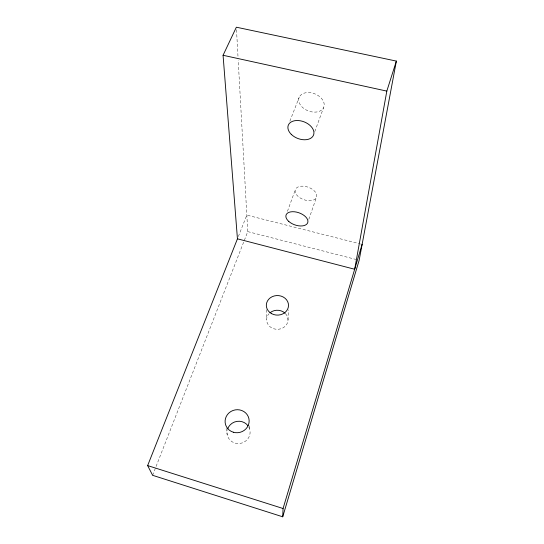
<?xml version="1.0" encoding="UTF-8"?>
<svg xmlns="http://www.w3.org/2000/svg" width="544" height="544" viewBox="0 0 544 544"><rect width="100%" height="100%" fill="white"/><g stroke="black" fill="none" stroke-linecap="round" stroke-linejoin="round"><path stroke-width="0.41" stroke-dasharray="2.72 2.04" d="M288.021 320.069L288.368 309.883M308.822 219.32L316.275 197.826A11.268 6.623 19.4 0 0 303.674 186.198A11.268 6.623 19.4 0 0 297.894 196.248A11.268 6.623 19.4 0 0 316.275 197.826M287.429 211.358L295.535 189.176M314.792 131.573L323.571 107.658A13.246 9.139 21.5 0 0 308.883 92.555A13.246 9.139 21.5 0 0 301.893 106.794A13.246 9.139 21.5 0 0 323.571 107.658M289.877 121.142L299.214 97.267M152.633 475.32L247.751 231.608L238.197 60.214M238.347 236.538L246.833 215.118L359.659 243.726M360.482 243.936L362.127 244.358M247.751 231.608L355.885 259.42M226.127 428.42L227.208 434.765M249.526 425.85L249.873 429.869M236.504 29.736L238.014 56.828M266.424 309.713L266.614 319.348M248.873 427.149A11.601 11.132 -14.5 0 1 240.122 443.421A11.601 11.132 -14.5 0 1 227.215 430.406M285.573 313.718A10.71 9.54 0.6 0 1 284.628 326.76A10.71 9.54 0.6 0 1 269.96 326.692A10.71 9.54 0.6 0 1 269.09 313.65"/><path stroke-width="0.82" d="M282.717 516.8L359.156 260.263L396.358 61.091L236.361 27.2L223.067 55.277L237.442 238.83L147.642 465.589L152.633 475.32L282.717 516.8L283.064 508.511L362.127 244.358M396.358 61.091L386.825 91.106L354.681 269.253L237.442 238.83M223.067 55.277L386.825 91.106M147.642 465.589L283.064 508.511M227.61 428.992A11.601 11.132 -14.5 0 1 237 421.369A11.601 11.132 -14.5 0 1 248.105 425.911M270.055 312.752A10.71 9.54 0.6 0 1 285.11 313.256M271.599 313.657A11.098 9.785 0.5 0 0 288.51 305.64A11.098 9.785 0.5 0 0 272.136 296.718A11.098 9.785 0.5 0 0 271.599 313.657M233.39 432.242A12.056 11.485 -12.9 0 0 248.894 418.608A12.056 11.485 -12.9 0 0 229.092 412.814A12.056 11.485 -12.9 0 0 233.39 432.242M291.264 134.341A13.559 8.888 21.3 0 0 313.33 135.558A13.559 8.888 21.3 0 0 298.139 120.537A13.559 8.888 21.3 0 0 291.264 134.341M288.782 221.435A11.499 6.392 19.5 0 0 307.448 223.298A11.499 6.392 19.5 0 0 294.474 211.779A11.499 6.392 19.5 0 0 288.782 221.435"/></g></svg>
